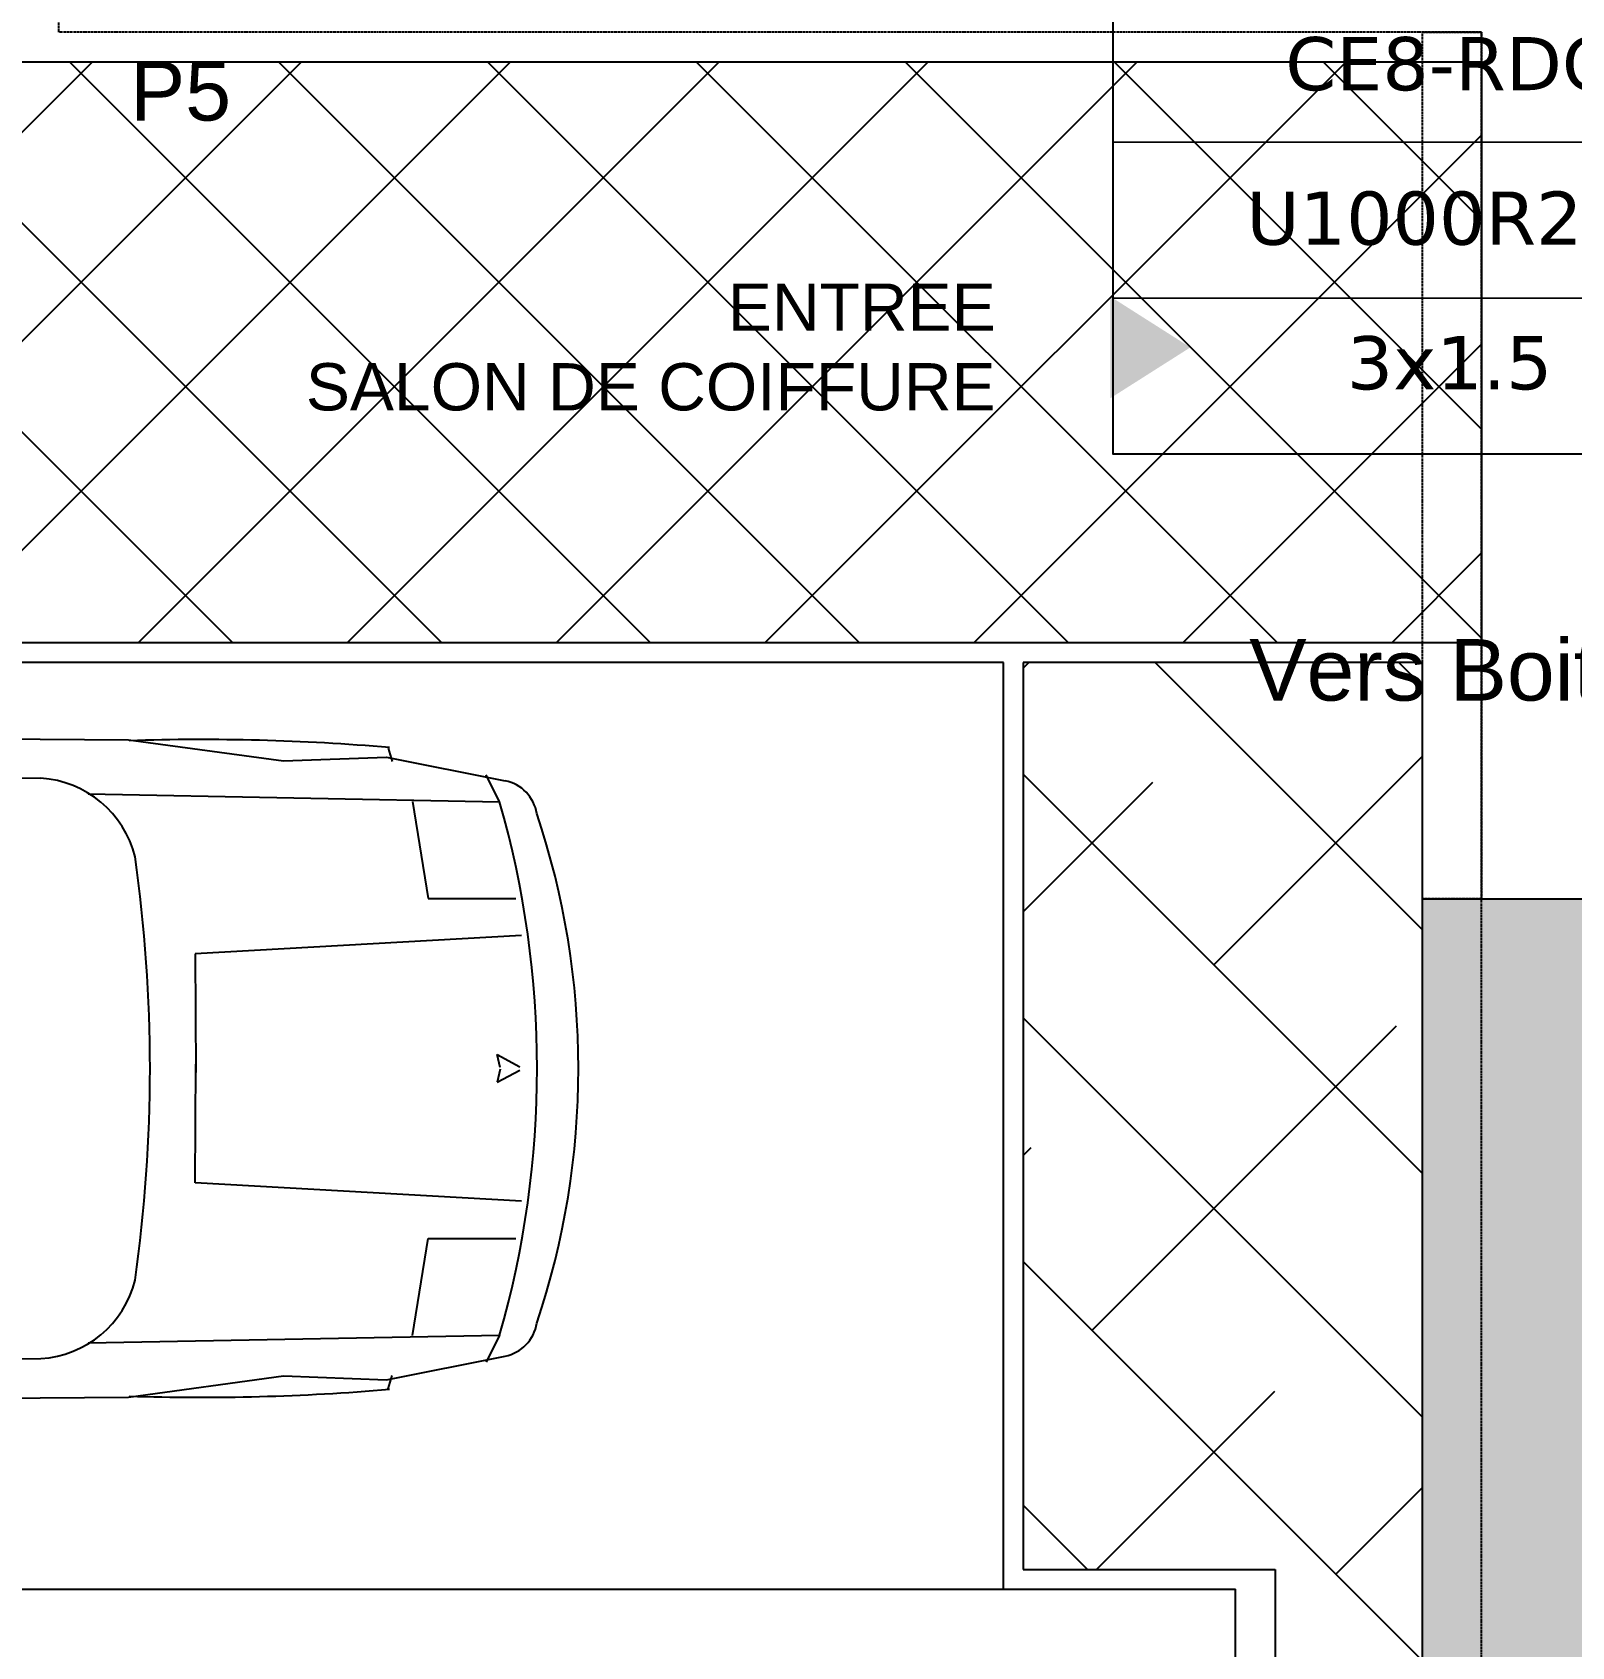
# Model space of a CAD drawing. Header units: millimetres. Extents: x 31778 to 54642, y 18502 to 28743.
# Drawn here: x 43607.2 to 43998, y 21233.3 to 21643.2 of the extents above; entities that cross this region are included whole.
import ezdxf
from ezdxf.enums import TextEntityAlignment as Align

# ---------------------------------------------------------------- set-up
doc = ezdxf.new("R2010")
doc.units = ezdxf.units.MM
for name, pattern in [('ACAD_ISO03W100', [30, 12, -18]), ('CACHE', [0.375, 0.25, -0.125]), ('DASHED2', [0.375, 0.25, -0.125])]:
    doc.linetypes.add(name, pattern=pattern)
doc.layers.add('CIRCUITS ECLAIRAGE', color=1, linetype='Continuous')
doc.layers.add('Plan Archi', color=8, linetype='Continuous')
doc.layers.add('STRUCTURE POUTRES', color=5, linetype='ACAD_ISO03W100', lineweight=20)
doc.styles.add('ARIAL', font='arial.ttf')
doc.styles.get("Standard").update_dxf_attribs({"font": 'arial.ttf'})
doc.styles.add('Verdana', font='verdana.ttf')

# ---------------------------------------------------------------- blocks, each defined once
blk = doc.blocks.new('ETIQ ECL')
at = {"color": 6, "linetype": 'ByBlock'}
blk.add_lwpolyline([(-28.09, 19.8), (28.09, 19.8), (28.09, -19.8), (-28.09, -19.8)], close=True, dxfattribs=at)
at = {"layer": 'STRUCTURE POUTRES', "color": 6, "linetype": 'ByBlock'}
for points in [[(-28.09, 19.8), (28.09, 19.8), (28.09, 6.6), (-28.09, 6.6)], [(-28.09, 6.6), (28.09, 6.6), (28.09, -6.6), (-28.09, -6.6)], [(-28.09, -6.6), (28.09, -6.6), (28.09, -19.8), (-28.09, -19.8)]]:
    blk.add_lwpolyline(points, close=True, dxfattribs=at)
at = {"layer": 'STRUCTURE POUTRES', "color": 6, "linetype": 'ByBlock', "style": 'Verdana'}
for tag, p in [('CIRCUIT', (0.33, 10.99)), ('CABLE', (-0.49, -2.08)), ('SECTION', (0.37, -14.32))]:
    blk.add_attdef(tag, text='', height=4.5, dxfattribs=at).set_placement(p, align=Align.CENTER)

msp = doc.modelspace()

# ---------------------------------------------------------------- hatches: boundary and pattern name
at = {"layer": 'Plan Archi'}
h = msp.add_hatch(color=256, dxfattribs=at)
h.dxf.hatch_style = 1
h.paths.add_polyline_path([(44005.119, 21327.907), (44005.119, 21068.264), (43960.119, 21068.264), (43960.119, 21423.185), (44005.119, 21423.185), (44005.119, 21347.907), (44351.559, 21347.907), (44351.559, 21377.907), (44371.559, 21377.907), (44371.559, 21327.907)])

# ---------------------------------------------------------------- linework, layer by layer
at = {"layer": 'Plan Archi', "linetype": 'DASHED2'}
for p, q in [((43613.989, 21643.185), (43613.989, 22354.456)), ((43975.119, 21643.185), (43613.989, 21643.185)), ((43975.119, 20577.078), (43975.119, 21643.185))]:
    msp.add_line(p, q, dxfattribs=at)
at = {"layer": 'Plan Archi', "linetype": 'CACHE'}
for p, q in [((43960.119, 21423.185), (43960.119, 21643.185)), ((43960.119, 21643.185), (43975.119, 21643.185)), ((43975.119, 21643.185), (43975.119, 21423.185)), ((43975.119, 21423.185), (43960.119, 21423.185))]:
    msp.add_line(p, q, dxfattribs=at)
at = {"layer": 'Plan Archi'}
for p, q in [((43171.966, 21635.685), (43975.119, 21635.685)), ((43622.524, 21635.685), (43475.024, 21488.185)), ((43510.628, 21635.685), (43658.128, 21488.185)), ((43675.557, 21635.685), (43528.057, 21488.185)), ((43563.661, 21635.685), (43711.161, 21488.185)), ((43728.59, 21635.685), (43581.09, 21488.185)), ((43616.694, 21635.685), (43764.194, 21488.185)), ((43781.623, 21635.685), (43634.123, 21488.185)), ((43669.727, 21635.685), (43817.227, 21488.185)), ((43834.656, 21635.685), (43687.156, 21488.185)), ((43722.76, 21635.685), (43870.26, 21488.185)), ((43887.689, 21635.685), (43740.189, 21488.185)), ((43775.793, 21635.685), (43923.293, 21488.185)), ((43940.722, 21635.685), (43793.222, 21488.185)), ((43828.826, 21635.685), (43975.119, 21489.393)), ((43881.859, 21635.685), (43975.119, 21542.426)), ((43934.892, 21635.685), (43975.119, 21595.459)), ((43975.119, 21635.685), (43975.119, 21488.185)), ((43975.119, 21617.049), (43846.255, 21488.185)), ((43975.119, 21564.016), (43899.288, 21488.185)), ((43975.119, 21510.983), (43952.321, 21488.185)), ((43975.119, 21488.185), (43239.204, 21488.185)), ((43853.736, 21483.185), (43241.484, 21483.185)), ((43853.736, 21247.907), (43853.736, 21483.185)), ((43858.736, 21481.74), (43860.181, 21483.185)), ((43858.736, 21483.185), (43858.736, 21252.907)), ((43960.119, 21483.185), (43858.736, 21483.185)), ((43892.28, 21483.185), (43960.119, 21415.347)), ((43954.152, 21483.185), (43960.119, 21477.218)), ((43960.119, 20967.907), (43960.119, 21483.185)), ((43592.722, 21463.867), (43631.674, 21463.551)), ((43631.674, 21463.551), (43670.981, 21458.209)), ((43670.981, 21458.209), (43697.146, 21459.184)), ((43697.146, 21459.184), (43727.275, 21453.16)), ((43697.609, 21461.437), (43698.616, 21458.078)), ((43907.166, 21406.427), (43960.119, 21459.379)), ((43594.632, 21453.945), (43609.393, 21453.786)), ((43725.863, 21447.828), (43722.453, 21454.67)), ((43858.736, 21454.857), (43960.119, 21353.475)), ((43621.401, 21449.817), (43725.863, 21447.828)), ((43858.736, 21419.868), (43891.698, 21452.831)), ((43703.752, 21447.909), (43707.718, 21423.304)), ((43707.718, 21423.304), (43729.971, 21423.273)), ((43960.119, 21068.264), (43960.119, 21423.185)), ((43960.119, 21423.185), (44005.119, 21423.185)), ((43731.432, 21413.844), (43648.566, 21409.177)), ((43648.566, 21409.177), (43648.754, 21379.059)), ((43858.736, 21392.985), (43960.119, 21291.603)), ((43876.23, 21313.619), (43953.57, 21390.959)), ((43648.566, 21351.063), (43648.754, 21381.181)), ((43726.005, 21380.331), (43725.228, 21383.643)), ((43725.228, 21383.643), (43731.017, 21380.554)), ((43726.005, 21379.909), (43725.228, 21376.597)), ((43725.228, 21376.597), (43731.017, 21379.686)), ((43858.736, 21357.997), (43860.762, 21360.023)), ((43731.432, 21346.396), (43648.566, 21351.063)), ((43703.752, 21312.331), (43707.718, 21336.937)), ((43707.718, 21336.937), (43729.971, 21336.967)), ((43858.736, 21331.114), (43960.119, 21229.731)), ((43621.401, 21310.423), (43725.863, 21312.412)), ((43725.863, 21312.412), (43722.453, 21305.57)), ((43594.632, 21306.295), (43609.393, 21306.455)), ((43697.146, 21301.056), (43727.275, 21307.081)), ((43631.674, 21296.689), (43670.981, 21302.031)), ((43670.981, 21302.031), (43697.146, 21301.056)), ((43697.609, 21298.804), (43698.616, 21302.162)), ((43877.39, 21252.907), (43922.634, 21298.151)), ((43592.722, 21296.373), (43631.674, 21296.689)), ((43938.102, 21251.747), (43960.119, 21273.764)), ((43858.736, 21269.242), (43875.071, 21252.907)), ((43858.736, 21252.907), (43922.699, 21252.907)), ((43922.699, 21252.907), (43922.699, 20987.907)), ((43348.736, 21247.907), (43912.699, 21247.907)), ((43348.736, 21247.907), (43853.736, 21247.907)), ((43912.699, 20997.907), (43912.699, 21247.907))]:
    msp.add_line(p, q, dxfattribs=at)
for centre, major_axis, start_param, end_param in [((43650.212, 20907.171), (393.472, 393.472), 0.6995368, 0.8183883), ((43607.781, 21427.508), (18.616, 18.616), -0.5423083, 0.7241425), ((43725.283, 21443.197), (-7.184, 7.184), -2.1972261, -0.9827504), ((43489.922, 21380.12), (173.57, 173.57), -1.0648581, -0.5059382), ((43542.278, 21380.12), (143.957, 143.957), -1.1087313, -0.4620651), ((43255.482, 21380.12), (269.869, 269.869), -0.9266358, -0.6441605), ((43607.781, 21332.732), (18.616, 18.616), -2.2949388, -1.028488), ((43725.283, 21317.043), (-7.184, 7.184), 2.5535467, 3.7680224), ((43650.212, 21853.069), (393.472, 393.472), -2.3891846, -2.2703331)]:
    msp.add_ellipse(centre, major_axis=major_axis, ratio=1, start_param=start_param, end_param=end_param, dxfattribs=at)
msp.add_solid([(43880.9, 21576.093), (43901.209, 21563.185), (43880.9, 21550.278)], dxfattribs=at)

# ---------------------------------------------------------------- block references
at = {"layer": 'CIRCUITS ECLAIRAGE', "color": 6, "linetype": 'ByBlock', "xscale": 3, "yscale": 3, "zscale": 3}
msp.add_blockref('ETIQ ECL', (43965.882, 21595.502), dxfattribs=at).add_auto_attribs({'SECTION': '3x1.5', 'CABLE': 'U1000R2V', 'CIRCUIT': 'CE8-RDC'})

# ---------------------------------------------------------------- texts
at = {"layer": 'Plan Archi', "linetype": 'ByBlock', "style": 'ARIAL'}
msp.add_text('P5', height=15, dxfattribs=at).set_placement((43632.079, 21620.772))
at = {"layer": 'Plan Archi', "linetype": 'ByBlock'}
for s, p in [('ENTREE', (43783.803, 21567.394)), ('SALON DE COIFFURE', (43676.687, 21547.181))]:
    msp.add_text(s, height=12, rotation=360, dxfattribs=at).set_placement(p)
at = {"layer": 'Plan Archi', "color": 6}
msp.add_text('Vers Boite de commande', height=15.6, dxfattribs=at).set_placement((43916.169, 21473.511))

doc.saveas('drawing.dxf')
